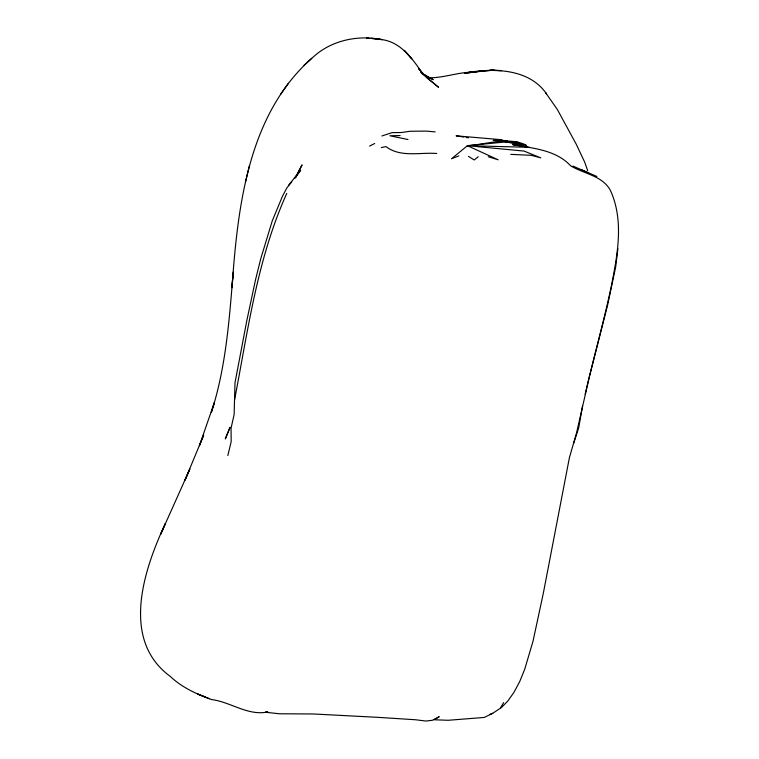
<?xml version="1.0" encoding="UTF-8"?>
<svg xmlns="http://www.w3.org/2000/svg" width="759" height="759" viewBox="0 0 759 759"><rect width="100%" height="100%" fill="white"/><g stroke="black" fill="none" stroke-linecap="round" stroke-linejoin="round"><path stroke-width="1.14" d="M291.76 181.847L286.693 188.175L282.433 196.325L272.196 221.04L260.745 258.753L255.555 279.654L246.836 320.526L235.005 382.726L234.123 414.642L231.049 428.209L231.182 441.596L227.823 455.571M233.203 272.149L231.96 287.775C237.823 206.306 247.823 113.395 313.733 56.574C332.091 40.037 358.381 34.81 382.242 39.639C400.837 42.333 412.317 58.576 422.184 72.94L418.797 68.917L426.985 77.949L438.607 87.323L420.562 72.114M232.871 276.456C229.095 322.196 225.575 368.447 211.363 412.393L214.323 402.678L199.399 445.732L203.687 435.116L185.016 480.105L189.845 469.053L160.642 534.289L165.348 523.568C143.859 569.563 120.216 639.742 170.291 676.43C182.037 687.512 196.6 694.134 211.562 699.551C230.812 702.018 247.842 716.116 267.88 711.951L265.271 712.236L279.388 713.773L313.562 713.982L377.878 717.34L415.458 719.75L425.903 721.05L432.478 720.272L439.243 716.724L434.167 719.769L448.208 720.282L484.308 717.435L492.733 713.299L501.528 707.473L507.875 700.974L514.014 692.246L519.697 681.601L524.687 669.353L533.046 641.108L543.311 593.32L569.411 457.63L576.593 432.82L589.25 377.261L607.57 305.27L615.71 266.713L617.902 248.667M582.542 405.989L578.662 428L573.633 443.389M234.493 400.154C247.994 330.412 257.244 258.686 286.788 193.393M249.502 165.396L245.404 182.35M585.142 394.31C593.557 357.868 603.794 321.863 611.526 285.261C617.361 255.071 623.775 222.273 611.46 192.805C604.733 175.946 584.392 174.285 570.559 165.728C555.768 149.827 532.894 148.299 512.875 144.627L525.683 144.855L527.334 146.867L517.325 145.311M229.711 427.905L225.281 438.949L230.167 427.326M295.896 177.217L302.073 164.883L295.289 177.587M500.608 707.711L503.644 702.625M288.458 83.224L280.707 94.154M294.881 178.337L300.621 170.253L288.382 185.49M304.103 65.293L311.75 58.339M478.236 156.724L474.223 159.978L468.436 156.373M369.567 146.089L374.709 143.498M458.882 155.87L451.501 158.792L467.411 145.69C486.69 144.495 507.069 136.411 525.683 144.855L505.162 141.99L467.411 145.69L498.151 159.798L488.284 156.733M489.716 714.409L492.733 713.299M381.891 135.975L392.042 132.645L401.407 132.521L410.116 131.269L426.397 131.098L435.135 131.895M381.35 147.559L386.084 146.601C400.259 157.73 420.106 152.198 436.7 153.479M504.166 140.719L501.244 139.694L493.236 140.434L507.24 140.643M470.884 72.171C456.89 72.703 443.493 77.816 429.49 77.788L422.07 73.632M482.771 71.242L468.768 72.342C495.409 68.054 529.716 69.192 546.508 93.869L545.816 93.006L557.353 109.514L576.299 144.324L584.715 162.208L587.694 170.633M400.107 135.548L389.889 135.766L407.962 139.523M517.97 142.218L505.162 141.99L521.803 143.679M529.403 147.303L467.411 145.69L524.071 151.069L540.797 157.872L531.234 155.329L510.741 154.362M368.883 38.32L366.635 38.216L368.855 38.329M497.562 140.662L499.726 140.776M501.244 139.694L456.093 135.814L463.929 137.094M512.875 144.627L515.105 144.969M466.168 137.455L468.407 137.825M588.699 172.976L581.09 169.58M204.939 696.809L197.805 694.106L209.522 698.745M572.912 166.079L596.878 176.477M423.408 74.382L433.19 79.676L424.613 75.075L428.427 77.589L421.624 72.836M480.57 71.147L464.385 73.367L481.481 71.033L480.57 71.147L494.052 70.179L480.57 71.147M495.646 70.369L489.289 70.388L501.509 70.578L495.646 70.369M373.39 38.529L371.142 38.424L382.242 39.639L373.39 38.529M408.314 54.828L404.319 50.445L411.833 58.87L408.314 54.828"/></g></svg>
